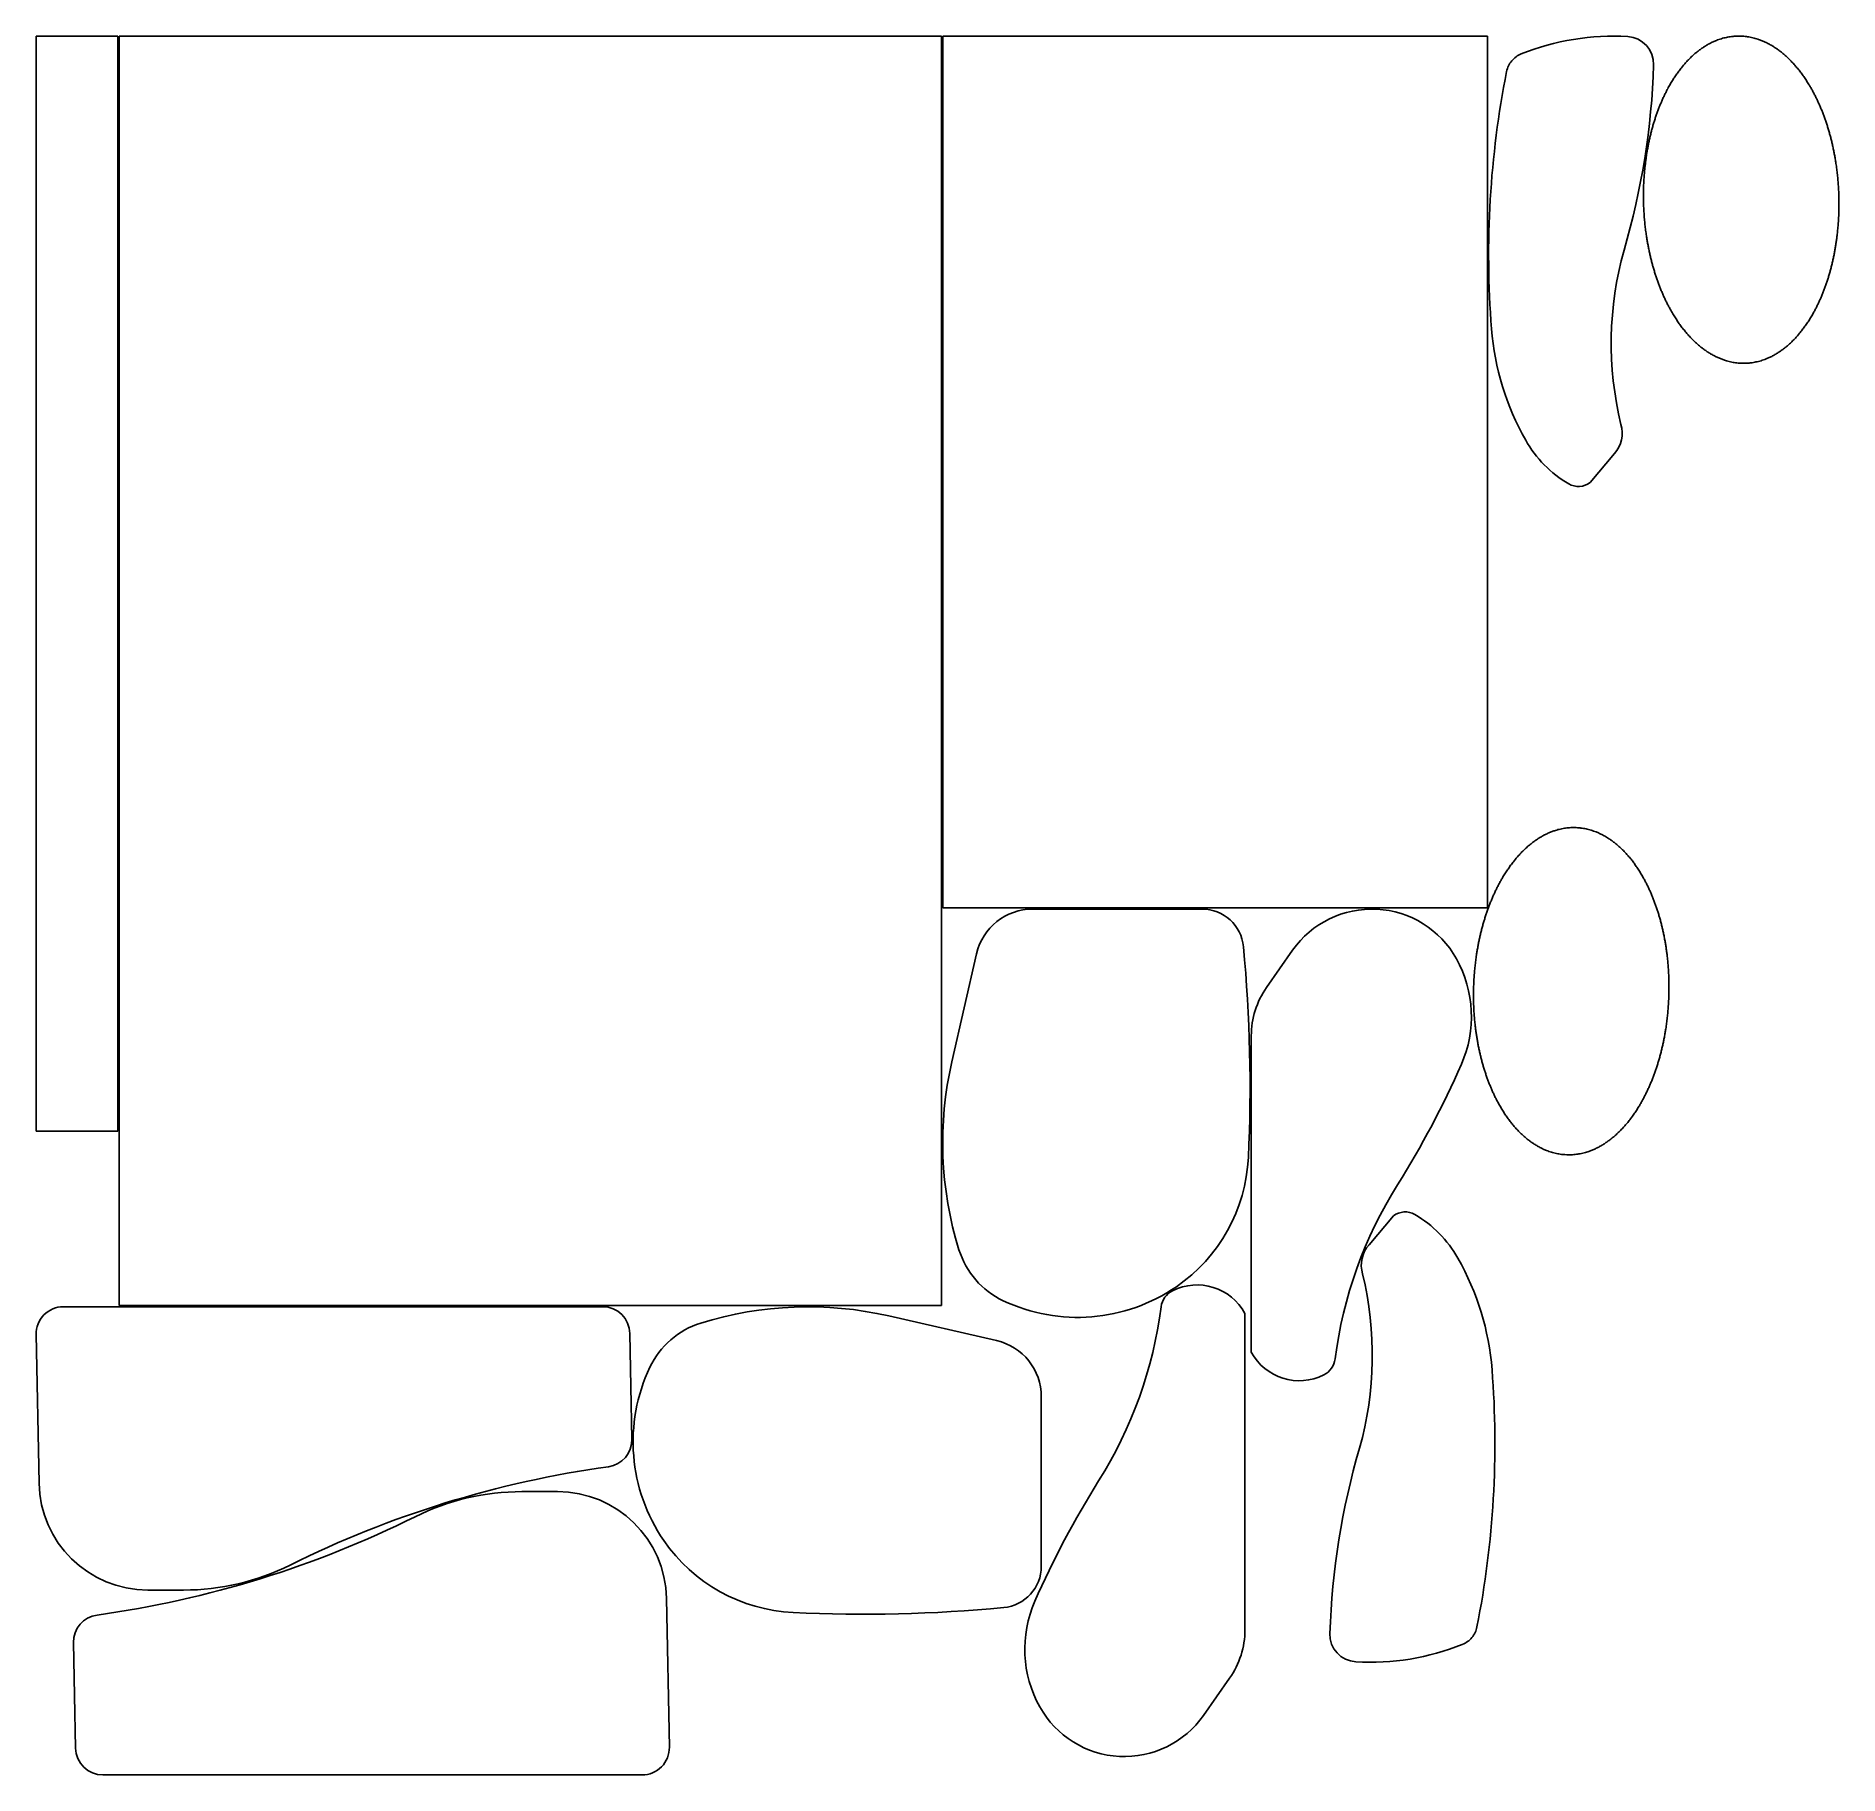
# Model space of a CAD drawing. Extents: x 1 to 1656, y -1596 to -1.
import ezdxf

# ---------------------------------------------------------------- set-up
doc = ezdxf.new("R2010")
doc.units = 0

msp = doc.modelspace()

# ---------------------------------------------------------------- linework, layer by layer
at = {"color": 0}
for p, q in [((0.677913, -1005.676022), (0.677913, -0.678032)), ((0.677913, -0.678032), (75.677763, -0.678032)), ((75.677763, -0.678032), (75.677763, -1005.676022)), ((76.855459, -1165.675583), (76.855459, -0.677913)), ((76.855459, -0.677913), (831.853949, -0.677913)), ((831.853949, -0.677913), (831.853949, -1165.675583)), ((833.031624, -800.676432), (833.031624, -0.678032)), ((833.031624, -0.678032), (1333.030624, -0.678032)), ((1333.030624, -0.678032), (1333.030624, -800.676432)), ((1449.774717, -383.821067), (1427.308318, -410.445616)), ((1333.030624, -800.676432), (833.031624, -800.676432)), ((993.36848, -801.854222), (915.588001, -801.854222)), ((1071.148959, -801.854222), (993.36848, -801.854222)), ((864.116343, -842.867785), (841.407147, -941.997191)), ((1154.256118, -839.696512), (1130.332878, -873.814618)), ((1116.331444, -918.170512), (1116.331444, -1063.372405)), ((75.677763, -1005.676022), (0.677913, -1005.676022)), ((1116.331444, -1063.372405), (1116.331444, -1208.574298)), ((1224.405501, -1110.022987), (1246.8719, -1083.398437)), ((25.753949, -1166.853259), (520.844346, -1166.853259)), ((831.853949, -1165.675583), (76.855459, -1165.675583)), ((1110.460587, -1318.123787), (1110.460587, -1172.921895)), ((545.839682, -1191.372884), (546.771684, -1239.87277)), ((882.546885, -1197.937739), (783.417479, -1175.228543)), ((3.380536, -1328.774194), (0.758613, -1192.333497)), ((546.771684, -1239.87277), (547.703685, -1288.372655)), ((923.560448, -1327.189876), (923.560448, -1249.409397)), ((1110.460587, -1463.32568), (1110.460587, -1318.123787)), ((446.775728, -1336.489808), (479.461102, -1336.489808)), ((923.560448, -1404.970355), (923.560448, -1327.189876)), ((136.047239, -1426.852739), (103.361865, -1426.852739)), ((579.442431, -1434.568354), (582.064354, -1571.00905)), ((36.051283, -1523.469778), (35.119281, -1474.969892)), ((1072.535914, -1541.799681), (1096.459153, -1507.681574)), ((36.983285, -1571.969663), (36.051283, -1523.469778)), ((557.069018, -1596.489288), (61.978621, -1596.489288))]:
    msp.add_line(p, q, dxfattribs=at)
for centre, radius, start, end in [((1448.557928, -227.720047), 226.966048, 86.618528, 111.839379), ((1460.455824, -26.355821), 25.250626, 358.14931, 86.618528), ((1578.075126, -80.39427), 83.708843, 129.932195, 131.175625), ((1576.61776, -78.65323), 81.438351, 128.665778, 129.932213), ((1575.252681, -76.947217), 79.253421, 127.376185, 128.665791), ((1573.978907, -75.279738), 77.155091, 126.063309, 127.376192), ((1572.795172, -73.654244), 75.144256, 124.727107, 126.063309), ((1571.699927, -72.074122), 73.221667, 123.36761, 124.727101), ((1570.69135, -70.542683), 71.387946, 121.984922, 123.367596), ((1569.76735, -69.063157), 69.643592, 120.579234, 121.9849), ((1568.925574, -67.638684), 67.988988, 119.150822, 120.579203), ((1568.163415, -66.272303), 66.424417, 117.700058, 119.150782), ((1567.478023, -64.966945), 64.950062, 116.227412, 117.700009), ((1566.86631, -63.725427), 63.566025, 114.733458, 116.227354), ((1566.324964, -62.550444), 62.272333, 113.218874, 114.733389), ((1565.850458, -61.44456), 61.068947, 111.684448, 113.218795), ((1565.314496, -60.084128), 59.606754, 109.348736, 111.688906), ((1564.834919, -58.709551), 58.150923, 106.972678, 109.351623), ((1564.471261, -57.509549), 56.89703, 104.561542, 106.975177), ((1564.20856, -56.490214), 55.84439, 102.119885, 104.563613), ((1564.031168, -55.656794), 54.992302, 99.652741, 102.121494), ((1563.922858, -55.013665), 54.340117, 97.165554, 99.65386), ((1563.863084, -54.529517), 53.852295, 93.829523, 97.166706), ((1563.845582, -54.31495), 53.637037, 86.296318, 93.826177), ((1563.810808, -54.899157), 54.222271, 83.808517, 86.299526), ((1563.743286, -55.503237), 54.830109, 81.33405, 83.806451), ((1563.619206, -56.301262), 55.637719, 78.883292, 81.331555), ((1563.422055, -57.28981), 56.645731, 76.461425, 78.880408), ((1563.135832, -58.464556), 57.854839, 74.073169, 76.458194), ((1562.745156, -59.820291), 59.265737, 71.722745, 74.069639), ((1562.358741, -60.993658), 60.501093, 70.179822, 71.723755), ((1561.965924, -62.083277), 61.659356, 68.655201, 70.179737), ((1561.511409, -63.246137), 62.907887, 67.15083, 68.655127), ((1560.991454, -64.479913), 64.246751, 65.667441, 67.150766), ((1560.40252, -65.782134), 65.675954, 64.205662, 65.667388), ((1559.741283, -67.150194), 67.195435, 62.766012, 64.205618), ((1559.004644, -68.581357), 68.805051, 61.348913, 62.765978), ((1558.18974, -70.072765), 70.504571, 59.954688, 61.348887), ((1557.293949, -71.621446), 72.293664, 58.583569, 59.95467), ((1556.314905, -73.224319), 74.171889, 57.235704, 58.583559), ((1555.250502, -74.878205), 76.138687, 55.911159, 57.235701), ((1554.098901, -76.579835), 78.193372, 54.609928, 55.911163), ((1552.858539, -78.325859), 80.335122, 53.331935, 54.609938), ((1551.528134, -80.112851), 82.562973, 52.077042, 53.33195), ((1550.106686, -81.937322), 84.875809, 50.845057, 52.077062), ((1548.593487, -83.795729), 87.272357, 49.635735, 50.845082), ((1372.320923, -37.493209), 22.031105, 140.32196, 168.804541), ((1372.320923, -37.493209), 22.031105, 111.839379, 140.32196), ((802.760234, -5.104441), 683.289462, 343.679748, 358.14931), ((1602.717388, -102.707562), 117.025894, 143.424584, 144.419102), ((1600.18326, -100.827124), 113.870288, 142.411823, 143.42463), ((1597.73022, -98.938723), 110.774571, 141.380278, 142.411869), ((1595.360802, -97.045797), 107.741864, 140.329464, 141.380323), ((1593.07726, -95.151842), 104.775111, 139.258904, 140.329508), ((1590.881564, -93.260403), 101.877073, 138.168134, 139.258946), ((1588.775391, -91.375063), 99.050331, 137.056706, 138.168175), ((1586.760127, -89.499434), 96.297282, 135.924192, 137.056745), ((1584.83686, -87.637149), 93.620146, 134.770185, 135.924228), ((1583.006382, -85.791852), 91.020959, 133.594309, 134.770219), ((1581.269186, -83.967185), 88.501582, 132.396218, 133.59434), ((1579.625468, -82.166785), 86.063705, 131.175602, 132.396245), ((1546.988122, -85.684481), 89.751185, 48.448789, 49.635764), ((1545.29047, -87.599954), 92.310688, 47.28389, 48.448821), ((1543.500708, -89.538494), 94.949094, 46.140676, 47.283926), ((1541.619309, -91.496429), 97.664452, 45.018755, 46.140714), ((1539.647047, -93.470082), 100.454636, 43.917709, 45.018795), ((1537.584991, -95.455777), 103.317337, 42.8371, 43.917751), ((1535.434506, -97.449846), 106.250066, 41.776471, 42.837144), ((1533.197249, -99.448646), 109.250153, 40.73535, 41.776515), ((1530.875168, -101.448562), 112.314744, 39.713258, 40.735396), ((1528.470498, -103.446019), 115.440807, 38.709703, 39.713304), ((1525.985753, -105.43749), 118.625131, 37.724191, 38.70975), ((1523.423723, -107.419507), 121.864327, 36.756222, 37.724238), ((2201.398108, -201.586623), 867.191224, 168.804541, 184.476839), ((1629.143566, -119.021142), 148.109173, 151.777006, 153.052831), ((1625.517702, -117.077378), 143.99516, 150.910107, 151.776207), ((1622.457671, -115.374767), 140.493349, 150.02972, 150.910152), ((1619.44916, -113.639757), 137.020397, 149.134518, 150.029765), ((1616.496688, -111.875029), 133.580724, 148.224013, 149.134564), ((1613.604557, -110.083386), 130.178606, 147.297712, 148.224059), ((1610.776845, -108.267744), 126.818172, 146.355119, 147.297759), ((1608.017391, -106.431128), 123.503396, 145.395733, 146.355166), ((1605.329791, -104.576663), 120.238088, 144.419055, 145.39578), ((1520.787466, -109.388667), 125.154835, 35.805295, 36.756268), ((1518.080302, -111.341645), 128.492927, 34.87091, 35.805342), ((1515.305807, -113.275197), 131.874709, 33.95257, 34.870957), ((1512.467798, -115.186173), 135.29613, 33.049778, 33.952616), ((1509.570331, -117.071523), 138.752987, 32.162045, 33.049824), ((1506.617687, -118.928304), 142.240929, 31.288884, 32.16209), ((1502.605825, -121.356316), 146.930301, 30.004561, 31.285494), ((1497.995466, -124.011361), 152.250511, 28.751265, 30.002203), ((1653.43958, -130.138014), 174.839489, 157.862152, 159.00426), ((1648.505483, -128.123943), 169.510159, 156.698316, 157.864264), ((1643.589632, -125.999706), 164.154981, 155.509353, 156.700549), ((1638.711532, -123.770408), 158.791625, 154.293816, 155.511711), ((1633.890102, -121.441979), 153.4374, 153.050212, 154.296303), ((1493.302178, -126.579316), 157.6004, 27.526543, 28.749032), ((1488.54368, -129.052463), 162.963209, 26.328888, 27.524431), ((1483.738446, -131.423836), 168.321721, 25.156836, 26.326894), ((1478.905598, -133.68726), 173.658338, 24.00897, 25.154956), ((1474.064793, -135.837381), 178.955165, 22.883917, 24.0072), ((1677.674473, -138.43775), 200.465401, 163.351993, 164.394448), ((1672.954194, -137.020705), 195.537011, 162.293631, 163.353554), ((1668.149884, -135.481059), 190.492026, 161.216714, 162.295295), ((1663.282236, -133.819512), 185.348613, 160.120016, 161.218485), ((1658.371943, -132.037665), 180.12502, 159.002266, 160.121896), ((1469.236114, -137.869692), 184.194096, 21.780347, 22.882253), ((1464.439946, -139.780558), 189.356906, 20.696977, 21.778786), ((1459.696864, -141.567231), 194.425339, 19.632566, 20.695515), ((1455.027506, -143.22786), 199.381201, 18.585915, 19.6312), ((1450.452455, -144.761495), 204.206458, 17.555864, 18.584642), ((1699.306641, -143.721749), 222.740357, 168.405631, 169.377256), ((1695.308338, -142.897153), 218.65791, 167.423022, 168.406727), ((1691.126804, -141.959697), 214.372583, 166.42741, 167.424206), ((1686.780918, -140.905718), 209.900719, 165.417756, 166.428683), ((1682.290156, -139.732392), 205.259208, 164.392986, 165.419121), ((1445.992119, -146.168092), 208.883327, 16.541294, 17.554681), ((1441.666606, -147.4485), 213.394368, 15.54112, 16.540198), ((1437.495609, -148.604452), 217.722581, 14.554292, 15.540108), ((1433.498288, -149.63855), 221.851493, 13.579793, 14.553362), ((1429.693156, -150.554239), 225.765251, 12.616634, 13.578942), ((1713.117051, -145.992259), 236.738545, 172.225751, 173.158596), ((1710.024675, -145.566888), 233.617052, 171.285365, 172.226524), ((1706.681702, -145.051009), 230.234511, 170.335838, 171.286216), ((1703.103547, -144.437954), 226.604219, 169.376244, 170.336769), ((1426.097971, -151.355781), 229.448703, 11.663856, 12.615861), ((1422.729628, -152.048219), 232.887482, 10.720526, 11.663158), ((1419.604058, -152.637343), 236.068087, 9.785733, 10.719902), ((1416.736136, -153.129647), 238.977955, 8.858589, 9.785181), ((1724.189719, -147.028928), 247.862208, 176.519871, 177.725877), ((1721.874673, -146.887359), 245.542837, 175.306465, 176.520053), ((1719.016526, -146.651912), 242.675009, 174.083519, 175.30665), ((1715.944522, -146.334427), 239.586643, 173.157898, 174.083312), ((1413.873438, -153.5723), 241.874672, 7.631938, 8.857766), ((1410.898245, -153.971769), 244.876563, 6.416336, 7.632125), ((1408.455535, -154.247262), 247.334759, 5.208799, 6.416519), ((1406.566536, -154.420252), 249.231662, 4.007395, 5.208979), ((1727.57092, -147.125227), 251.245022, 178.927099, 182.213495), ((1725.942597, -147.099319), 249.616499, 177.725698, 178.926046), ((1405.091582, -154.522915), 250.710185, 2.511266, 4.007243), ((1404.649717, -154.548077), 251.152728, 358.329283, 2.512584), ((1727.251506, -147.141744), 250.925208, 182.212543, 183.707678), ((1725.945508, -147.225933), 249.616499, 183.707779, 184.908127), ((1406.990924, -154.604488), 248.810872, 357.123611, 358.326549), ((1724.197716, -147.376799), 247.862208, 184.907948, 186.113954), ((1721.891621, -147.624602), 245.542837, 186.113772, 187.32736), ((1719.047313, -147.991139), 242.675009, 187.327175, 188.550306), ((1414.737367, -155.18384), 241.041674, 353.467845, 354.696496), ((1411.616246, -154.893306), 244.176289, 354.696308, 355.914421), ((1409.026977, -154.707567), 246.772211, 355.914237, 357.123791), ((1761.729147, -282.465073), 314.995966, 164.278425, 193.709477), ((1716.288537, -148.402601), 239.88572, 188.551089, 189.47535), ((1713.509607, -148.864189), 237.068717, 189.475879, 190.407424), ((1710.468322, -149.420285), 233.97701, 190.408024, 191.347736), ((1707.179183, -150.077606), 230.622833, 191.348409, 192.297187), ((1431.532832, -157.703767), 224.053354, 348.730453, 349.69827), ((1427.806959, -157.022565), 227.840986, 349.697285, 350.654323), ((1424.30542, -156.442601), 231.390228, 350.65342, 351.600623), ((1421.04432, -155.957664), 234.687185, 351.599798, 352.538086), ((1418.038713, -155.56087), 237.718869, 352.537338, 353.467609), ((1703.65778, -150.842182), 227.019384, 192.297935, 193.256703), ((1699.920699, -151.719308), 223.180749, 193.257528, 194.227235), ((1695.985419, -152.713513), 219.121826, 194.228139, 195.209761), ((1691.870215, -153.828516), 214.858245, 195.210746, 196.205288), ((1687.594043, -155.067203), 210.406282, 196.206356, 197.214855), ((1448.326411, -161.53915), 206.824166, 344.736323, 345.757268), ((1443.881744, -160.405868), 211.411034, 345.755933, 346.762032), ((1439.588506, -159.391086), 215.822571, 346.760789, 347.753107), ((1435.465984, -158.491697), 220.042058, 347.751953, 348.731521), ((1683.176431, -156.431598), 205.782771, 197.216009, 198.239533), ((1678.637363, -157.922848), 201.005016, 198.240776, 199.280432), ((1673.99716, -159.541207), 196.090695, 199.281767, 200.338697), ((1669.27636, -161.286026), 191.057771, 200.340127, 201.415514), ((1664.495595, -163.155756), 185.924393, 201.417041, 202.512108), ((1472.116189, -169.031206), 181.873999, 339.377269, 340.489701), ((1467.217817, -167.289226), 187.072895, 340.487857, 341.579558), ((1462.36898, -165.668179), 192.185524, 341.577823, 342.65005), ((1457.590385, -164.169366), 197.193655, 342.648421, 343.702391), ((1452.902695, -162.793188), 202.079171, 343.700863, 344.737753), ((1659.675476, -165.147945), 180.708806, 202.513737, 203.62975), ((1654.836465, -167.259254), 175.429258, 203.631484, 204.769753), ((1649.998757, -169.485464), 170.103904, 204.771596, 205.933474), ((1645.182165, -171.821501), 164.750719, 205.93543, 207.122318), ((1640.406002, -174.261459), 159.387409, 207.12439, 208.337733), ((1496.638553, -179.447314), 155.220076, 333.467959, 334.704482), ((1491.796172, -177.15122), 160.579242, 334.702039, 335.91087), ((1486.903354, -174.956324), 165.941815, 335.908554, 337.091175), ((1481.979228, -172.868283), 171.290356, 337.088983, 338.24683), ((1477.04347, -170.891922), 176.607092, 338.244758, 339.379224), ((1635.688969, -176.798632), 154.031327, 208.339925, 209.58121), ((1631.049049, -179.425549), 148.699393, 209.583526, 210.854286), ((1627.00629, -181.830958), 143.99516, 210.857618, 211.723718), ((1624.027731, -183.672387), 140.493349, 211.723673, 212.604105), ((1621.102127, -185.543813), 137.020397, 212.60406, 213.499307), ((1618.233868, -187.442351), 133.580724, 213.499261, 214.409812), ((1615.427123, -189.365003), 130.178606, 214.409766, 215.336113), ((1612.685832, -191.308668), 126.818172, 215.336066, 216.278706), ((1524.11097, -195.244923), 123.503396, 325.395733, 326.355166), ((1521.351516, -193.408307), 126.818172, 326.355119, 327.297759), ((1518.523804, -191.592665), 130.178606, 327.297712, 328.224059), ((1515.631673, -189.801022), 133.580724, 328.224013, 329.134564), ((1512.679201, -188.036294), 137.020397, 329.134518, 330.029765), ((1509.670691, -186.301284), 140.493349, 330.02972, 330.910152), ((1506.098903, -184.316474), 144.579562, 330.91098, 332.207502), ((1501.412031, -181.838143), 149.881339, 332.204794, 333.470533), ((1582.311604, -250.057988), 246.210087, 184.476839, 209.590644), ((1610.01369, -193.270147), 123.503396, 216.278659, 217.238091), ((1607.414148, -195.246157), 120.238088, 217.238045, 218.21477), ((1604.890394, -197.23333), 117.025894, 218.214723, 219.209241), ((1602.445355, -199.228231), 113.870288, 219.209194, 220.222002), ((1600.081683, -201.227362), 110.774571, 220.221956, 221.253547), ((1597.801753, -203.227169), 107.741864, 221.253502, 222.304361), ((1595.607656, -205.224058), 104.775111, 222.304317, 223.374921), ((1593.501196, -207.214397), 101.877073, 223.374878, 224.465691), ((1591.483885, -209.19453), 99.050331, 224.46565, 225.577119), ((1589.556939, -211.160784), 96.297282, 225.57708, 226.709633), ((1587.721281, -213.109481), 93.620146, 226.709596, 227.863639), ((1549.121979, -215.884199), 91.020959, 313.594309, 314.770219), ((1547.291501, -214.038902), 93.620146, 314.770185, 315.924228), ((1545.368234, -212.176617), 96.297282, 315.924192, 317.056745), ((1543.35297, -210.300988), 99.050331, 317.056706, 318.168175), ((1541.246797, -208.415648), 101.877073, 318.168134, 319.258946), ((1539.051101, -206.524209), 104.775111, 319.258904, 320.329508), ((1536.76756, -204.630254), 107.741864, 320.329464, 321.380323), ((1534.398141, -202.737328), 110.774571, 321.380278, 322.411869), ((1531.945101, -200.848927), 113.870288, 322.411823, 323.42463), ((1529.410973, -198.968489), 117.025894, 323.424584, 324.419102), ((1526.79857, -197.099388), 120.238088, 324.419055, 325.39578), ((1585.977533, -215.036945), 91.020959, 227.863606, 229.039516), ((1584.326021, -216.939513), 88.501582, 229.039485, 230.237607), ((1582.766773, -218.813544), 86.063705, 230.23758, 231.458223), ((1581.29952, -220.655429), 83.708843, 231.4582, 232.70163), ((1579.9237, -222.461601), 81.438351, 232.701612, 233.968047), ((1578.638459, -224.22854), 79.253421, 233.968034, 235.25764), ((1577.442656, -225.952791), 77.155091, 235.257633, 236.570516), ((1576.334866, -227.630964), 75.144256, 236.570515, 237.906718), ((1575.31339, -229.259746), 73.221667, 237.906724, 239.266215), ((1574.376252, -230.835914), 71.387946, 239.266229, 240.648903), ((1573.521216, -232.356337), 69.643592, 240.648925, 242.054591), ((1572.745788, -233.817988), 67.988988, 242.054622, 243.483003), ((1572.047223, -235.217949), 66.424417, 243.483042, 244.933767), ((1571.422539, -236.553423), 64.950062, 244.933816, 246.406412), ((1570.868524, -237.821739), 63.566025, 246.406471, 247.900367), ((1570.381744, -239.020357), 62.272333, 247.900436, 249.414951), ((1569.958558, -240.146879), 61.068947, 249.41503, 250.949377), ((1569.595127, -241.199049), 59.955778, 250.949467, 252.502748), ((1567.293442, -242.966499), 58.150923, 286.972678, 289.351623), ((1566.813865, -241.591923), 59.606754, 289.348736, 291.688906), ((1566.277903, -240.231491), 61.068947, 291.684448, 293.218795), ((1565.803397, -239.125607), 62.272333, 293.218874, 294.733389), ((1565.262051, -237.950624), 63.566025, 294.733458, 296.227354), ((1564.650339, -236.709106), 64.950062, 296.227412, 297.700009), ((1563.964946, -235.403748), 66.424417, 297.700058, 299.150782), ((1563.202787, -234.037367), 67.988988, 299.150822, 300.579203), ((1562.361011, -232.612894), 69.643592, 300.579234, 301.9849), ((1561.437011, -231.133368), 71.387946, 301.984922, 303.367596), ((1560.428434, -229.601929), 73.221667, 303.36761, 304.727101), ((1559.333189, -228.021807), 75.144256, 304.727107, 306.063309), ((1558.149454, -226.396313), 77.155091, 306.063309, 307.376192), ((1556.87568, -224.728834), 79.253421, 307.376185, 308.665791), ((1555.510601, -223.022821), 81.438351, 308.665778, 309.932213), ((1554.053235, -221.281781), 83.708843, 309.932195, 311.175625), ((1552.502893, -219.509266), 86.063705, 311.175602, 312.396245), ((1550.859175, -217.708866), 88.501582, 312.396218, 313.59434), ((1569.240454, -242.327425), 58.772975, 252.501778, 254.861813), ((1568.886262, -243.623462), 57.429415, 254.865249, 257.262082), ((1568.631471, -244.736678), 56.287418, 257.265202, 259.694489), ((1568.460482, -245.662155), 55.346282, 259.697248, 262.154149), ((1568.357111, -246.395866), 54.605328, 262.156505, 264.635741), ((1568.304701, -246.934697), 54.063958, 264.637656, 267.133582), ((1568.284207, -247.339006), 53.65913, 267.133849, 271.315191), ((1568.283955, -247.405223), 53.592936, 271.317085, 273.82807), ((1568.265277, -247.146534), 53.852295, 273.829523, 277.166706), ((1568.205503, -246.662386), 54.340117, 277.165554, 279.65386), ((1568.097194, -246.019257), 54.992302, 279.652741, 282.121494), ((1567.919801, -245.185837), 55.84439, 282.119885, 284.563613), ((1567.6571, -244.166502), 56.89703, 284.561542, 286.975177), ((1428.678495, -365.123685), 28.189408, 318.449732, 16.497261), ((1462.269035, -318.225734), 108.162776, 209.590644, 239.722469), ((1416.631976, -396.394554), 17.647001, 239.722469, 307.22846), ((1412.610879, -783.310883), 56.287418, 100.305511, 102.734798), ((1412.43989, -782.385406), 55.346282, 97.845851, 100.302752), ((1412.336519, -781.651695), 54.605328, 95.364259, 97.843495), ((1412.284109, -781.112864), 54.063958, 92.866418, 95.362344), ((1412.263615, -780.708555), 53.65913, 88.684809, 92.866151), ((1412.263363, -780.642338), 53.592936, 86.17193, 88.682915), ((1412.244685, -780.901027), 53.852295, 82.833294, 86.170477), ((1412.184911, -781.385174), 54.340117, 80.34614, 82.834446), ((1412.076602, -782.028304), 54.992302, 77.878506, 80.347259), ((1429.956941, -813.010615), 91.020959, 130.960484, 132.136394), ((1428.305429, -811.108047), 88.501582, 129.762393, 130.960515), ((1426.746181, -809.234016), 86.063705, 128.541777, 129.76242), ((1425.278928, -807.392131), 83.708843, 127.29837, 128.5418), ((1423.903108, -805.58596), 81.438351, 126.031953, 127.298388), ((1422.617867, -803.81902), 79.253421, 124.74236, 126.031966), ((1421.422064, -802.094769), 77.155091, 123.429484, 124.742367), ((1420.314274, -800.416597), 75.144256, 122.093282, 123.429485), ((1419.292798, -798.787814), 73.221667, 120.733785, 122.093276), ((1418.35566, -797.211646), 71.387946, 119.351097, 120.733771), ((1417.500624, -795.691223), 69.643592, 117.945409, 119.351075), ((1416.725196, -794.229573), 67.988988, 116.516997, 117.945378), ((1416.026631, -792.829612), 66.424417, 115.066233, 116.516958), ((1415.401947, -791.494137), 64.950062, 113.593588, 115.066184), ((1414.847932, -790.225821), 63.566025, 112.099633, 113.593529), ((1414.361152, -789.027203), 62.272333, 110.585049, 112.099564), ((1413.937966, -787.900682), 61.068947, 109.050623, 110.58497), ((1413.574535, -786.848511), 59.955778, 107.497252, 109.050533), ((1413.219862, -785.720135), 58.772975, 105.138187, 107.498222), ((1412.86567, -784.424098), 57.429415, 102.737918, 105.134751), ((1411.899209, -782.861723), 55.84439, 75.436387, 77.880115), ((1411.636508, -783.881059), 56.89703, 73.024823, 75.438458), ((1411.27285, -785.081061), 58.150923, 70.648377, 73.027322), ((1410.793273, -786.455637), 59.606754, 68.311094, 70.651264), ((1410.257311, -787.816069), 61.068947, 66.781205, 68.315552), ((1409.782805, -788.921954), 62.272333, 65.266611, 66.781126), ((1409.241459, -790.096937), 63.566025, 63.772646, 65.266542), ((1408.629747, -791.338454), 64.950062, 62.299991, 63.772588), ((1407.944354, -792.643812), 66.424417, 60.849218, 62.299942), ((1407.182195, -794.010194), 67.988988, 59.420797, 60.849178), ((1406.340419, -795.434667), 69.643592, 58.0151, 59.420766), ((1405.416419, -796.914192), 71.387946, 56.632404, 58.015078), ((1404.407842, -798.445631), 73.221667, 55.272899, 56.63239), ((1403.312597, -800.025754), 75.144256, 53.936691, 55.272893), ((1402.128862, -801.651247), 77.155091, 52.623808, 53.936691), ((1400.855088, -803.318726), 79.253421, 51.334209, 52.623815), ((1399.490009, -805.024739), 81.438351, 50.067787, 51.334222), ((1398.032643, -806.76578), 83.708843, 48.824375, 50.067805), ((1396.482301, -808.538295), 86.063705, 47.603755, 48.824398), ((1453.993098, -834.777413), 123.503396, 142.761909, 143.721341), ((1451.393556, -832.801404), 120.238088, 141.78523, 142.761955), ((1448.869802, -830.81423), 117.025894, 140.790759, 141.785277), ((1446.424763, -828.819329), 113.870288, 139.777998, 140.790806), ((1444.061091, -826.820199), 110.774571, 138.746453, 139.778044), ((1441.781161, -824.820391), 107.741864, 137.695639, 138.746498), ((1439.587064, -822.823502), 104.775111, 136.625079, 137.695683), ((1437.480604, -820.833163), 101.877073, 135.534309, 136.625122), ((1435.463293, -818.853031), 99.050331, 134.422881, 135.53435), ((1433.536347, -816.886776), 96.297282, 133.290367, 134.42292), ((1431.700689, -814.938079), 93.620146, 132.136361, 133.290404), ((1394.838583, -810.338694), 88.501582, 46.40566, 47.603782), ((1393.101387, -812.163361), 91.020959, 45.229781, 46.405691), ((1391.270909, -814.008659), 93.620146, 44.075772, 45.229815), ((1389.347642, -815.870944), 96.297282, 42.943255, 44.075808), ((1387.332378, -817.746573), 99.050331, 41.831825, 42.943294), ((1385.226205, -819.631913), 101.877073, 40.741054, 41.831866), ((1383.030509, -821.523352), 104.775111, 39.670492, 40.741096), ((1380.746968, -823.417306), 107.741864, 38.619677, 39.670536), ((1378.377549, -825.310232), 110.774571, 37.588131, 38.619722), ((1375.924509, -827.198634), 113.870288, 36.57537, 37.588177), ((1373.390381, -829.079071), 117.025894, 35.580898, 36.575416), ((1370.777978, -830.948172), 120.238088, 34.60422, 35.580945), ((1479.668377, -851.248928), 154.031327, 150.41879, 151.660075), ((1475.028457, -848.622011), 148.699393, 149.145714, 150.416474), ((1470.985698, -846.216603), 143.99516, 148.276282, 149.142382), ((1468.007139, -844.375174), 140.493349, 147.395895, 148.276327), ((1465.081535, -842.503747), 137.020397, 146.500693, 147.39594), ((1462.213276, -840.605209), 133.580724, 145.590188, 146.500739), ((1459.406531, -838.682557), 130.178606, 144.663887, 145.590234), ((1456.66524, -836.738893), 126.818172, 143.721294, 144.663934), ((1368.090378, -832.802638), 123.503396, 33.644834, 34.604267), ((1365.330924, -834.639253), 126.818172, 32.702241, 33.644881), ((1362.503212, -836.454895), 130.178606, 31.775941, 32.702288), ((1359.611081, -838.246538), 133.580724, 30.865436, 31.775987), ((1356.658609, -840.011266), 137.020397, 29.970235, 30.865482), ((1353.650099, -841.746276), 140.493349, 29.089848, 29.97028), ((1350.078311, -843.731087), 144.579562, 27.792498, 29.08902), ((1345.391439, -846.209418), 149.881339, 26.529467, 27.795206), ((1508.475003, -864.891805), 185.924393, 157.487892, 158.582959), ((1503.654884, -862.899615), 180.708806, 156.37025, 157.486263), ((1498.815873, -860.788306), 175.429258, 155.230247, 156.368516), ((1493.978165, -858.562096), 170.103904, 154.066526, 155.228404), ((1489.161573, -856.22606), 164.750719, 152.877682, 154.06457), ((1484.38541, -853.786102), 159.387409, 151.662267, 152.87561), ((1340.617961, -848.600246), 155.220076, 25.295518, 26.532041), ((1335.77558, -850.89634), 160.579242, 24.08913, 25.297961), ((1330.882762, -853.091237), 165.941815, 22.908825, 24.091446), ((1325.958636, -855.179278), 171.290356, 21.75317, 22.911017), ((1321.022878, -857.155639), 176.607092, 20.620776, 21.755242), ((915.588001, -854.659241), 52.805019, 90, 167.096962), ((1071.148896, -840.00123), 38.147008, 5.380161, 89.999905), ((1227.019, -890.716962), 88.868011, 29.141684, 144.962327), ((1531.573451, -872.980358), 210.406282, 162.785145, 163.793644), ((1527.155839, -871.615962), 205.782771, 161.760467, 162.783991), ((1522.616771, -870.124712), 201.005016, 160.719568, 161.759224), ((1517.976568, -868.506354), 196.090695, 159.661303, 160.718233), ((1513.255768, -866.761535), 191.057771, 158.584486, 159.659873), ((1316.095597, -859.016354), 181.873999, 19.510299, 20.622731), ((1311.197225, -860.758335), 187.072895, 18.420442, 19.512143), ((1306.348388, -862.379381), 192.185524, 17.34995, 18.422177), ((1301.569793, -863.878194), 197.193655, 16.297609, 17.351579), ((1296.882103, -865.254372), 202.079171, 15.262247, 16.299137), ((1547.637188, -877.205379), 227.019384, 166.743297, 167.702065), ((1543.900107, -876.328252), 223.180749, 165.772765, 166.742472), ((1539.964827, -875.334047), 219.121826, 164.790239, 165.771861), ((1535.849623, -874.219044), 214.858245, 163.794712, 164.789254), ((1292.305819, -866.50841), 206.824166, 14.242732, 15.263677), ((1287.861152, -867.641693), 211.411034, 13.237968, 14.244067), ((1283.567914, -868.656474), 215.822571, 12.246893, 13.239211), ((1279.445392, -869.555863), 220.042058, 11.268479, 12.248047), ((1275.51224, -870.343793), 224.053354, 10.30173, 11.269547), ((-252.69199, -964.678564), 1367.845894, 357.272345, 5.380161), ((1563.026721, -880.056421), 242.675009, 171.449694, 172.672825), ((1560.267945, -879.64496), 239.88572, 170.52465, 171.448911), ((1557.489015, -879.183372), 237.068717, 169.592576, 170.524121), ((1554.44773, -878.627276), 233.97701, 168.652264, 169.591976), ((1551.158591, -877.969954), 230.622833, 167.702813, 168.651591), ((1271.786367, -871.024995), 227.840986, 9.345677, 10.302715), ((1268.284828, -871.60496), 231.390228, 8.399377, 9.34658), ((1265.023728, -872.089896), 234.687185, 7.461914, 8.400202), ((1262.018121, -872.48669), 237.718869, 6.532391, 7.462662), ((1209.540808, -900.461861), 108.879264, 336.239895, 29.141684), ((1569.924916, -880.821628), 249.616499, 175.091873, 176.292221), ((1568.177124, -880.670761), 247.862208, 173.886046, 175.092052), ((1565.871029, -880.422958), 245.542837, 172.67264, 173.886228), ((1258.716775, -872.863721), 241.041674, 5.303504, 6.532155), ((1255.595654, -873.154255), 244.176289, 4.085579, 5.303692), ((1253.006385, -873.339994), 246.772211, 2.876209, 4.085763), ((1193.591021, -918.17056), 77.259577, 144.962268, 179.999965), ((1571.550328, -880.922334), 251.245022, 177.786505, 181.072901), ((1571.230914, -880.905817), 250.925208, 176.292322, 177.787457), ((1250.970332, -873.443073), 248.810872, 1.673451, 2.876389), ((1248.629125, -873.499483), 251.152728, 357.487416, 1.670717), ((1569.922005, -880.948241), 249.616499, 181.073954, 182.274302), ((1568.169127, -881.018632), 247.862208, 182.274123, 183.480129), ((1250.545944, -873.627308), 249.231662, 354.791021, 355.992605), ((1249.07099, -873.524646), 250.710185, 355.992757, 357.488734), ((1565.854081, -881.160202), 245.542837, 183.479947, 184.693535), ((1562.995934, -881.395648), 242.675009, 184.69335, 185.916481), ((1559.92393, -881.713134), 239.586643, 185.916688, 186.842102), ((1557.096459, -882.055302), 236.738545, 186.841404, 187.774249), ((1257.852846, -874.47526), 241.874672, 351.142234, 352.368062), ((1254.877653, -874.075792), 244.876563, 352.367875, 353.583664), ((1252.434943, -873.800298), 247.334759, 353.583481, 354.791201), ((1554.004083, -882.480672), 233.617052, 187.773476, 188.714635), ((1550.66111, -882.996552), 230.234511, 188.713784, 189.664162), ((1547.082955, -883.609607), 226.604219, 189.663231, 190.623756), ((1543.286049, -884.325811), 222.740357, 190.622744, 191.594369), ((1273.672564, -877.493321), 225.765251, 346.421058, 347.383366), ((1270.077379, -876.69178), 229.448703, 347.384139, 348.336144), ((1266.709036, -875.999342), 232.887482, 348.336842, 349.279474), ((1263.583466, -875.410217), 236.068087, 349.280098, 350.214267), ((1260.715544, -874.917913), 238.977955, 350.214819, 351.141411), ((1164.817851, -1016.086373), 331.788623, 167.096929, 197.249577), ((1539.287746, -885.150408), 218.65791, 191.593273, 192.576978), ((1535.106212, -886.087864), 214.372583, 192.575794, 193.57259), ((1530.760326, -887.141842), 209.900719, 193.571317, 194.582244), ((1526.269564, -888.315168), 205.259208, 194.580879, 195.607014), ((1289.971527, -881.879468), 208.883327, 342.445319, 343.458706), ((1285.646014, -880.599061), 213.394368, 343.459802, 344.45888), ((1281.475017, -879.443108), 217.722581, 344.459892, 345.445708), ((1277.477696, -878.40901), 221.851493, 345.446638, 346.420207), ((523.962128, -598.655695), 857.948747, 327.880945, 336.239895), ((1521.653881, -889.60981), 200.465401, 195.605552, 196.648007), ((1516.933602, -891.026855), 195.537011, 196.646446, 197.706369), ((1512.129292, -892.566501), 190.492026, 197.704705, 198.783286), ((1507.261644, -894.228049), 185.348613, 198.781515, 199.879984), ((1502.351351, -896.009896), 180.12502, 199.878104, 200.997734), ((1313.215522, -890.177868), 184.194096, 337.117747, 338.219653), ((1308.419354, -888.267002), 189.356906, 338.221214, 339.303023), ((1303.676272, -886.480329), 194.425339, 339.304485, 340.367434), ((1299.006914, -884.819701), 199.381201, 340.3688, 341.414085), ((1294.431863, -883.286065), 204.206458, 341.415358, 342.444136), ((1497.418988, -897.909547), 174.839489, 200.99574, 202.137848), ((1492.484891, -899.923618), 169.510159, 202.135736, 203.301684), ((1487.56904, -902.047855), 164.154981, 203.299451, 204.490647), ((1482.69094, -904.277153), 158.791625, 204.488289, 205.706184), ((1477.86951, -906.605582), 153.4374, 205.703697, 206.949788), ((1473.122974, -909.026419), 148.109173, 206.947169, 208.222994), ((1337.281586, -901.468244), 157.6004, 331.250968, 332.473457), ((1332.523088, -898.995098), 162.963209, 332.475569, 333.671112), ((1327.717854, -896.623724), 168.321721, 333.673106, 334.843164), ((1322.885006, -894.3603), 173.658338, 334.845044, 335.99103), ((1318.044201, -892.210179), 178.955165, 335.9928, 337.116083), ((1469.49711, -910.970183), 143.99516, 208.223793, 209.089893), ((1466.437079, -912.672794), 140.493349, 209.089848, 209.97028), ((1463.428568, -914.407803), 137.020397, 209.970235, 210.865482), ((1460.476096, -916.172531), 133.580724, 210.865436, 211.775987), ((1457.583965, -917.964175), 130.178606, 211.775941, 212.702288), ((1454.756253, -919.779816), 126.818172, 212.702241, 213.644881), ((1451.996799, -921.616432), 123.503396, 213.644834, 214.604267), ((1449.309199, -923.470898), 120.238088, 214.60422, 215.580945), ((1364.766874, -918.658893), 125.154835, 323.243732, 324.194705), ((1362.05971, -916.705916), 128.492927, 324.194658, 325.12909), ((1359.285215, -914.772364), 131.874709, 325.129043, 326.04743), ((1356.447206, -912.861387), 135.29613, 326.047384, 326.950222), ((1353.549739, -910.976037), 138.752987, 326.950176, 327.837955), ((1350.597095, -909.119256), 142.240929, 327.83791, 328.711116), ((1346.585233, -906.691245), 146.930301, 328.714506, 329.995439), ((1341.974874, -904.036199), 152.250511, 329.997797, 331.248735), ((1446.696796, -925.339999), 117.025894, 215.580898, 216.575416), ((1444.162668, -927.220436), 113.870288, 216.57537, 217.588177), ((1441.709628, -929.108838), 110.774571, 217.588131, 218.619722), ((1439.34021, -931.001764), 107.741864, 218.619677, 219.670536), ((1437.056668, -932.895718), 104.775111, 219.670492, 220.741096), ((1434.860972, -934.787157), 101.877073, 220.741054, 221.831866), ((1432.754799, -936.672497), 99.050331, 221.831825, 222.943294), ((1430.739535, -938.548126), 96.297282, 222.943255, 224.075808), ((1428.816268, -940.410411), 93.620146, 224.075772, 225.229815), ((1426.98579, -942.255709), 91.020959, 225.229781, 226.405691), ((1425.248594, -944.080376), 88.501582, 226.40566, 227.603782), ((1423.604876, -945.880775), 86.063705, 227.603755, 228.824398), ((1390.96753, -942.363079), 89.751185, 310.364236, 311.551211), ((1389.269878, -940.447606), 92.310688, 311.551179, 312.71611), ((1387.480116, -938.509067), 94.949094, 312.716074, 313.859324), ((1385.598717, -936.551131), 97.664452, 313.859286, 314.981245), ((1383.626455, -934.577478), 100.454636, 314.981205, 316.082291), ((1381.564399, -932.591784), 103.317337, 316.082249, 317.1629), ((1379.413914, -930.597714), 106.250066, 317.162856, 318.223529), ((1377.176657, -928.598914), 109.250153, 318.223485, 319.26465), ((1374.854576, -926.598998), 112.314744, 319.264604, 320.286742), ((1372.449906, -924.601541), 115.440807, 320.286696, 321.290297), ((1369.965161, -922.61007), 118.625131, 321.29025, 322.275809), ((1367.403131, -920.628054), 121.864327, 322.275762, 323.243778), ((1422.054534, -947.65329), 83.708843, 228.824375, 230.067805), ((1420.597168, -949.394331), 81.438351, 230.067787, 231.334222), ((1419.232089, -951.100344), 79.253421, 231.334209, 232.623815), ((1417.958315, -952.767822), 77.155091, 232.623808, 233.936691), ((1416.77458, -954.393316), 75.144256, 233.936691, 235.272893), ((1415.679335, -955.973439), 73.221667, 235.272899, 236.63239), ((1414.670758, -957.504878), 71.387946, 236.632404, 238.015078), ((1413.746758, -958.984403), 69.643592, 238.0151, 239.420766), ((1412.904982, -960.408876), 67.988988, 239.420797, 240.849178), ((1412.142823, -961.775258), 66.424417, 240.849218, 242.299942), ((1411.457431, -963.080616), 64.950062, 242.299991, 243.772588), ((1410.845718, -964.322133), 63.566025, 243.772646, 245.266542), ((1410.304372, -965.497116), 62.272333, 245.266611, 246.781126), ((1409.829866, -966.603001), 61.068947, 246.781205, 248.315552), ((1409.293904, -967.963433), 59.606754, 248.311094, 250.651264), ((1408.814327, -969.338009), 58.150923, 250.648377, 253.027322), ((1408.450669, -970.538011), 56.89703, 253.024823, 255.438458), ((1408.187968, -971.557347), 55.84439, 255.436387, 257.880115), ((1408.010576, -972.390766), 54.992302, 257.878506, 260.347259), ((1407.401463, -970.75775), 56.645731, 281.119592, 283.538575), ((1407.11524, -969.583005), 57.854839, 283.541806, 285.926831), ((1406.724564, -968.227269), 59.265737, 285.930361, 288.277255), ((1406.338149, -967.053902), 60.501093, 288.276245, 289.820178), ((1405.945332, -965.964284), 61.659356, 289.820263, 291.344799), ((1405.490817, -964.801423), 62.907887, 291.344873, 292.84917), ((1404.970862, -963.567647), 64.246751, 292.849234, 294.332559), ((1404.381928, -962.265426), 65.675954, 294.332612, 295.794338), ((1403.720691, -960.897366), 67.195435, 295.794382, 297.233988), ((1402.984052, -959.466203), 68.805051, 297.234022, 298.651087), ((1402.169148, -957.974795), 70.504571, 298.651113, 300.045312), ((1401.273357, -956.426115), 72.293664, 300.04533, 301.416431), ((1400.294313, -954.823242), 74.171889, 301.416441, 302.764296), ((1399.22991, -953.169355), 76.138687, 302.764299, 304.088841), ((1398.078309, -951.467725), 78.193372, 304.088837, 305.390072), ((1396.837947, -949.721702), 80.335122, 305.390062, 306.668065), ((1395.507542, -947.93471), 82.562973, 306.66805, 307.922958), ((1394.086094, -946.110239), 84.875809, 307.922938, 309.154943), ((1392.572895, -944.251832), 87.272357, 309.154918, 310.364265), ((960.91295, -1022.497805), 152.864407, 304.552759, 357.272345), ((1407.902266, -973.033895), 54.340117, 260.34614, 262.834446), ((1407.842492, -973.518043), 53.852295, 262.833294, 266.170477), ((1407.82499, -973.732611), 53.637037, 266.173823, 273.703682), ((1407.790216, -973.148403), 54.222271, 273.700474, 276.191483), ((1407.722694, -972.544323), 54.830109, 276.193549, 278.66595), ((1407.598614, -971.746299), 55.637719, 278.668445, 281.116708), ((1585.876894, -1265.285808), 395.868895, 147.880945, 172.660082), ((1257.548242, -1097.4495), 17.647001, 59.722469, 127.22846), ((1211.911183, -1175.61832), 108.162776, 29.590644, 59.722469), ((921.492037, -1091.639077), 77.0031, 197.249577, 244.685996), ((1245.501723, -1128.720369), 28.189408, 138.449732, 196.497261), ((1091.868614, -1243.786066), 246.210087, 4.476839, 29.590644), ((912.451071, -1211.37898), 314.995966, 344.278425, 13.709477), ((956.930812, -1016.715172), 159.885536, 244.685996, 304.552759), ((1052.54411, -1169.232786), 19.160967, 116.768576, 172.660082), ((1066.46591, -1196.830866), 50.071653, 28.521933, 116.768576), ((25.753949, -1191.853209), 24.99995, 90, 181.100809), ((520.844346, -1191.853209), 24.99995, 1.100893, 90), ((709.328297, -1498.639247), 331.788623, 77.096929, 107.249577), ((640.915138, -1116.210385), 395.868895, 327.880945, 352.660082), ((633.775593, -1255.313433), 77.0031, 107.249577, 154.685996), ((870.755429, -1249.409397), 52.805019, 0, 77.096962), ((708.699498, -1290.752208), 159.885536, 154.685996, 214.552759), ((1160.326121, -1184.665326), 50.071653, 208.521933, 296.768576), ((1174.247921, -1212.263406), 19.160967, 296.768576, 352.660082), ((472.78211, -1292.257431), 867.191224, 348.804541, 4.476839), ((522.708351, -1288.853015), 24.99995, 277.902309, 1.100974), ((1871.419984, -1488.739613), 683.289462, 163.679748, 178.14931), ((656.755442, -2254.592408), 949.9981, 97.902309, 116.426579), ((103.361879, -1326.852939), 99.9998, 181.100868, 270), ((446.775728, -1556.489368), 219.99956, 90, 116.426579), ((479.461088, -1436.489608), 99.9998, 1.100868, 90), ((1702.829904, -1782.840498), 857.948747, 147.880945, 156.239895), ((-73.932475, -508.750139), 949.9981, 277.902309, 296.426579), ((702.916865, -1294.734346), 152.864407, 214.552759, 267.272345), ((136.047239, -1206.853179), 219.99956, 270, 296.426579), ((885.41344, -1404.970292), 38.147008, 275.380161, 359.999905), ((1017.251223, -1481.034331), 108.879264, 156.239895, 209.141684), ((60.114616, -1474.489532), 24.99995, 97.902309, 181.100974), ((760.736107, -81.129406), 1367.845894, 267.272345, 275.380161), ((1033.20101, -1463.325633), 77.259577, 324.962268, 0), ((1213.724394, -1467.488233), 25.250626, 178.14931, 266.618528), ((1301.859294, -1456.350845), 22.031105, 291.839379, 320.32196), ((1301.859294, -1456.350845), 22.031105, 320.32196, 348.804541), ((1225.622289, -1266.124006), 226.966048, 266.618528, 291.839379), ((999.773031, -1490.77923), 88.868011, 209.141684, 324.962327), ((61.978621, -1571.489338), 24.99995, 181.100893, 270), ((557.069018, -1571.489338), 24.99995, 270, 1.100809)]:
    msp.add_arc(centre, radius, start, end, dxfattribs=at)

doc.saveas('drawing.dxf')
